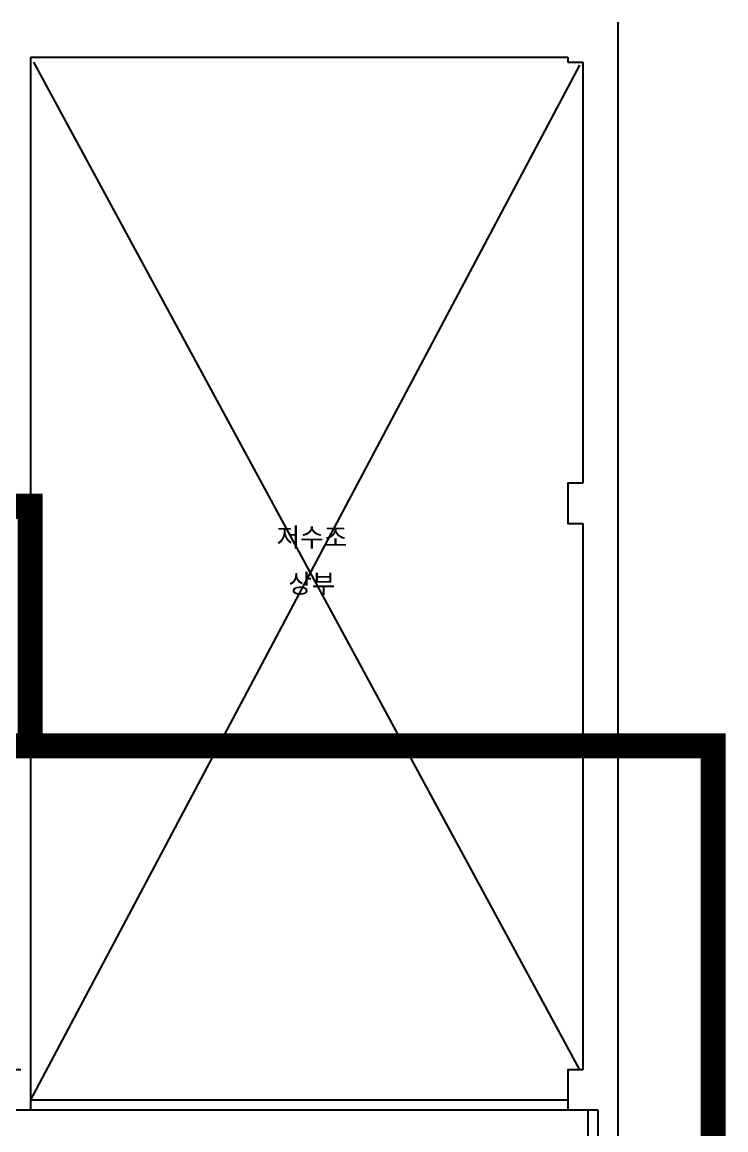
# Model space of a CAD drawing. Header units: millimetres. Extents: x -105683 to 94728, y -31127 to 151123.
# Drawn here: x 80699 to 94728, y 46995 to 69095 of the extents above; entities that cross this region are included whole.
import ezdxf
from ezdxf.enums import TextEntityAlignment as Align

# ---------------------------------------------------------------- set-up
doc = ezdxf.new("R2010")
doc.units = ezdxf.units.MM
doc.linetypes.add('HIDDEN', pattern=[9.525, 6.35, -3.175])
doc.layers.add('e-plan', color=9, linetype='Continuous')
doc.layers.add('구역', color=5, linetype='Continuous')
doc.styles.add('xr_plan$0$USUN', font='malgun_0.ttf')

# ---------------------------------------------------------------- blocks, each defined once
blk = doc.blocks.new('Xref-지하1층')
at = {"layer": 'e-plan'}
for p, q in [((96100, 81000), (96100, -7900)), ((84400, 69300), (84400, 80200)), ((84400, 59500), (95340, 80140)), ((95340, 60100), (84454, 80200)), ((95100, 80200), (95400, 80200)), ((95400, 80200), (95400, 71800)), ((95400, 71000), (95400, 60100)), ((84400, 60100), (84400, 68500)), ((95700, 59300), (95700, 57300))]:
    blk.add_line(p, q, dxfattribs=at)
at = {"layer": 'e-plan', "linetype": 'Continuous'}
for p, q in [((84400, 80300), (95100, 80300)), ((84400, 80200), (84400, 80300)), ((95100, 80300), (95100, 80200)), ((84400, 59500), (95100, 59500)), ((84400, 59300), (95100, 59300)), ((95500, 59300), (95500, 57360))]:
    blk.add_line(p, q, dxfattribs=at)
at = {"layer": 'e-plan'}
for points in [[(95400, 71800), (95100, 71800), (95100, 71000), (95400, 71000)], [(84400, 68500), (84400, 69300)], [(84200, 60100), (83600, 60100), (83600, 59300), (84400, 59300), (84400, 60100)], [(95400, 60100), (95100, 60100), (95100, 59300), (95700, 59300)]]:
    blk.add_lwpolyline(points, dxfattribs=at)
at = {"layer": 'e-plan', "ltscale": 3, "style": 'xr_plan$0$USUN'}
for s, p in [('저수조', (90000, 70723)), ('상부', (90000, 69800))]:
    blk.add_text(s, height=375, dxfattribs=at).set_placement(p, align=Align.MIDDLE_CENTER)

msp = doc.modelspace()

# ---------------------------------------------------------------- linework, layer by layer
at = {"layer": '구역', "color": 7, "linetype": 'HIDDEN', "ltscale": 2, "const_width": 500}
for points in [[(54687, 59435), (80861, 59435), (80861, 54655), (54687, 54655)], [(54687, 54655), (54687, 45912), (31006, 45912), (31006, -14964), (25870, -14964), (25870, -26096), (94478, -26096), (94478, 54655)]]:
    msp.add_lwpolyline(points, close=True, dxfattribs=at)

# ---------------------------------------------------------------- block references
at = {"layer": 'e-plan'}
msp.add_blockref('Xref-지하1층', (-3525, -11905), dxfattribs=at)

doc.saveas('drawing.dxf')
